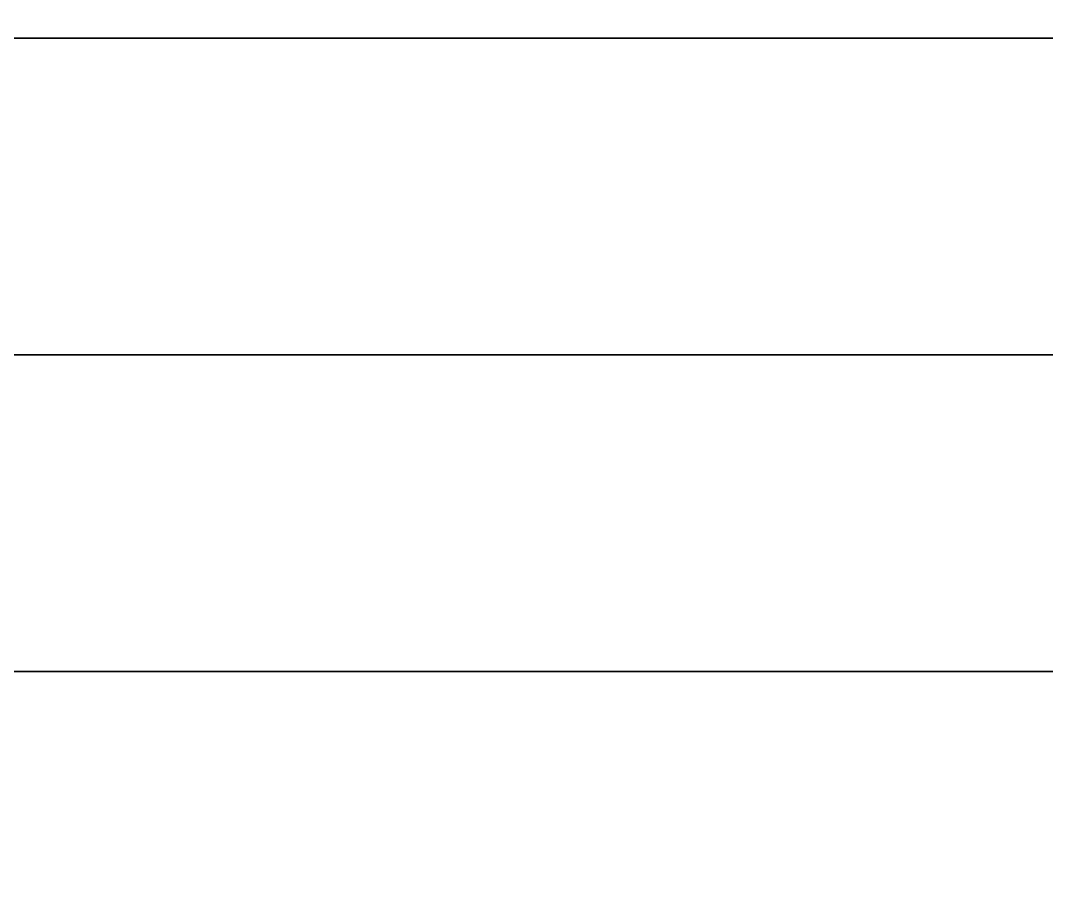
# Model space of a CAD drawing. Extents: x -469 to 3226, y 1395 to 4288.
# Drawn here: x 363.2 to 421.5, y 3527.7 to 3577 of the extents above; entities that cross this region are included whole.
import ezdxf

# ---------------------------------------------------------------- set-up
doc = ezdxf.new("R2010")
doc.units = 0
for name, color, linetype in [('LAYER0', 7, 'CONTINUOUS'), ('LAYER1', 7, 'CONTINUOUS'), ('LAYER339', 9, 'CONTINUOUS'), ('LAYER43', 7, 'CONTINUOUS'), ('LAYER44', 7, 'CONTINUOUS'), ('LAYER54', 9, 'CONTINUOUS')]:
    doc.layers.add(name, color=color, linetype=linetype)

msp = doc.modelspace()

# ---------------------------------------------------------------- linework, layer by layer
at = {"layer": 'LAYER0', "invisible_edges": 1}
for points in [[(3116.174, 4288.024, -5), (-468.8259, 1395.024, -5), (-468.8259, 4288.024, -5), (3116.174, 4288.024, -5)], [(-468.8259, 1395.024, -5), (3116.174, 4288.024, -5), (3116.174, 1395.024, -5), (-468.8259, 1395.024, -5)], [(3116.174, 1395.024), (-468.8259, 4288.024), (-468.8259, 1395.024), (3116.174, 1395.024)], [(-468.8259, 4288.024), (3116.174, 1395.024), (3116.174, 4288.024), (-468.8259, 4288.024)]]:
    msp.add_3dface(points, dxfattribs=at)
at = {"layer": 'LAYER339', "invisible_edges": 1}
for points in [[(2086.174, 3576.024, 2440), (236.1741, 3576.024, 2380), (236.1741, 3576.024, 2440), (2086.174, 3576.024, 2440)], [(236.1741, 3576.024, 2380), (2086.174, 3576.024, 2440), (2086.174, 3576.024, 2380), (236.1741, 3576.024, 2380)], [(2086.174, 3558.024, 2380), (236.1741, 3576.024, 2380), (2086.174, 3576.024, 2380), (2086.174, 3558.024, 2380)], [(236.1741, 3576.024, 2380), (2086.174, 3558.024, 2380), (236.1741, 3558.024, 2380), (236.1741, 3576.024, 2380)], [(236.1741, 3558.024, 2440), (2086.174, 3576.024, 2440), (236.1741, 3576.024, 2440), (236.1741, 3558.024, 2440)], [(2086.174, 3576.024, 2440), (236.1741, 3558.024, 2440), (2086.174, 3558.024, 2440), (2086.174, 3576.024, 2440)], [(2086.174, 3558.024, 2380), (236.1741, 3558.024, 2440), (236.1741, 3558.024, 2380), (2086.174, 3558.024, 2380)], [(236.1741, 3558.024, 2440), (2086.174, 3558.024, 2380), (2086.174, 3558.024, 2440), (236.1741, 3558.024, 2440)]]:
    msp.add_3dface(points, dxfattribs=at)
at = {"layer": 'LAYER43', "invisible_edges": 1}
for points in [[(-235.8259, 4138.023, 2379), (778.1741, 3558.023, 2379), (778.1741, 4138.023, 2379), (-235.8259, 4138.023, 2379)], [(778.1741, 3558.023, 2379), (-235.8259, 4138.023, 2379), (-235.8259, 3558.023, 2379), (778.1741, 3558.023, 2379)], [(-235.8259, 3558.023, 2361), (778.1741, 4138.023, 2361), (778.1741, 3558.023, 2361), (-235.8259, 3558.023, 2361)], [(778.1741, 4138.023, 2361), (-235.8259, 3558.023, 2361), (-235.8259, 4138.023, 2361), (778.1741, 4138.023, 2361)], [(-235.8259, 3558.023, 2361), (778.1741, 3558.023, 2379), (-235.8259, 3558.023, 2379), (-235.8259, 3558.023, 2361)], [(778.1741, 3558.023, 2379), (-235.8259, 3558.023, 2361), (778.1741, 3558.023, 2361), (778.1741, 3558.023, 2379)]]:
    msp.add_3dface(points, dxfattribs=at)
at = {"layer": 'LAYER44', "invisible_edges": 1}
for points in [[(778.1741, 4138.023, 80), (-235.8259, 3558.023, 80), (-235.8259, 4138.023, 80), (778.1741, 4138.023, 80)], [(-235.8259, 3558.023, 80), (778.1741, 4138.023, 80), (778.1741, 3558.023, 80), (-235.8259, 3558.023, 80)], [(778.1741, 3558.023, 98), (-235.8259, 4138.023, 98), (-235.8259, 3558.023, 98), (778.1741, 3558.023, 98)], [(-235.8259, 4138.023, 98), (778.1741, 3558.023, 98), (778.1741, 4138.023, 98), (-235.8259, 4138.023, 98)], [(778.1741, 3558.023, 98), (-235.8259, 3558.023, 80), (778.1741, 3558.023, 80), (778.1741, 3558.023, 98)], [(-235.8259, 3558.023, 80), (778.1741, 3558.023, 98), (-235.8259, 3558.023, 98), (-235.8259, 3558.023, 80)]]:
    msp.add_3dface(points, dxfattribs=at)
at = {"layer": 'LAYER54', "invisible_edges": 1}
for points in [[(794.1718, 3558.022, 83), (318.1718, 3558.022, 2377), (794.1718, 3558.022, 2377), (794.1718, 3558.022, 83)], [(318.1718, 3558.022, 2377), (794.1718, 3558.022, 83), (318.1718, 3558.022, 83), (318.1718, 3558.022, 2377)], [(794.1718, 3558.022, 83), (318.1718, 3540.022, 83), (318.1718, 3558.022, 83), (794.1718, 3558.022, 83)], [(318.1718, 3540.022, 83), (794.1718, 3558.022, 83), (794.1718, 3540.022, 83), (318.1718, 3540.022, 83)], [(794.1718, 3540.022, 2377), (318.1718, 3558.022, 2377), (318.1718, 3540.022, 2377), (794.1718, 3540.022, 2377)], [(318.1718, 3558.022, 2377), (794.1718, 3540.022, 2377), (794.1718, 3558.022, 2377), (318.1718, 3558.022, 2377)], [(318.1718, 3540.022, 83), (794.1718, 3540.022, 2377), (318.1718, 3540.022, 2377), (318.1718, 3540.022, 83)], [(794.1718, 3540.022, 2377), (318.1718, 3540.022, 83), (794.1718, 3540.022, 83), (794.1718, 3540.022, 2377)]]:
    msp.add_3dface(points, dxfattribs=at)

# ---------------------------------------------------------------- meshes
at = {"layer": 'LAYER1'}
mesh = msp.add_polymesh((5, 2), dxfattribs=at)
for k, corner in enumerate([(2966.174, 1545.024, 2430), (2966.174, 4138.024, 2430), (-318.8259, 1545.024, 2430), (2966.174, 1545.024, 2430), (-318.8259, 4138.024, 2430), (-318.8259, 1545.024, 2430), (2966.174, 4138.024, 2430), (-318.8259, 4138.024, 2430), (3116.174, 4288.024, 2430), (-468.8259, 4288.024, 2430)]):
    mesh.set_mesh_vertex(divmod(k, 2), corner)

doc.saveas('drawing.dxf')
